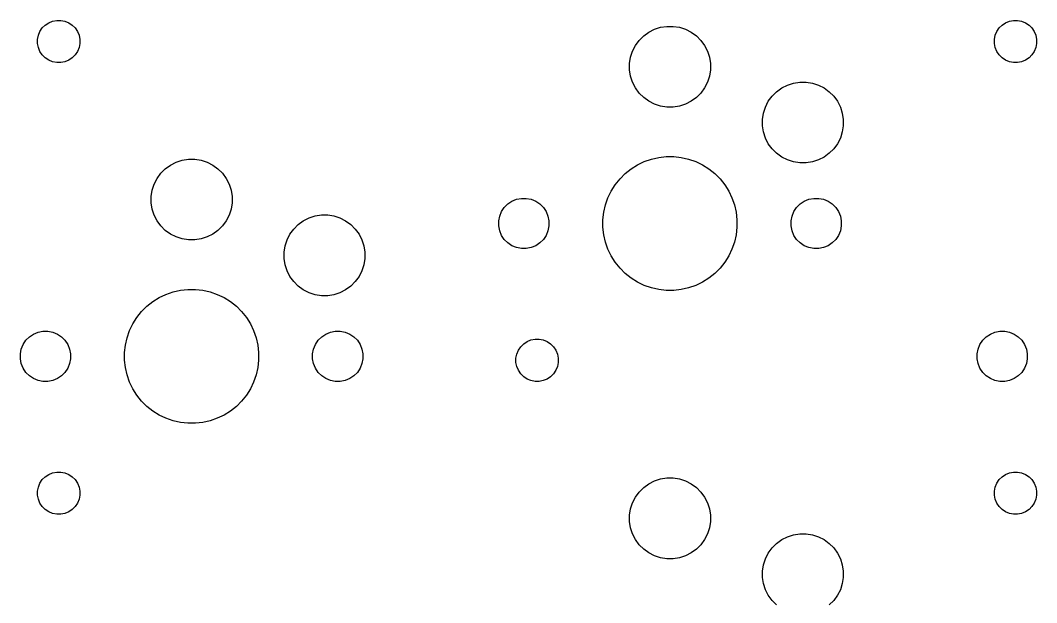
# Model space of a CAD drawing. Extents: x -0.25 to 5.63, y -3.27 to 0.69.
# Drawn here: x 1.164 to 2.669, y -0.837 to 0.025 of the extents above; entities that cross this region are included whole.
import ezdxf

# ---------------------------------------------------------------- set-up
doc = ezdxf.new("R2010")
doc.units = 0
doc.header["$MEASUREMENT"] = 0
doc.layers.add('BLACK', color=7, linetype='CONTINUOUS')

msp = doc.modelspace()

# ---------------------------------------------------------------- linework, layer by layer
at = {"layer": 'BLACK', "linetype": 'CONTINUOUS'}
for p, q in [((1.1961, 0.0141), (1.2005, 0.0184)), ((1.2005, 0.0184), (1.2056, 0.0219)), ((1.2056, 0.0219), (1.2113, 0.0242)), ((1.2113, 0.0242), (1.2174, 0.0254)), ((1.2174, 0.0254), (1.2236, 0.0254)), ((1.2236, 0.0254), (1.2296, 0.0242)), ((1.2296, 0.0242), (1.2353, 0.0219)), ((1.2353, 0.0219), (1.2405, 0.0184)), ((1.2405, 0.0184), (1.2448, 0.0141)), ((2.103, 0.0122), (2.112, 0.0151)), ((2.112, 0.0151), (2.1213, 0.0165)), ((2.1213, 0.0165), (2.1307, 0.0165)), ((2.1307, 0.0165), (2.14, 0.0151)), ((2.14, 0.0151), (2.149, 0.0122)), ((2.6134, 0.0141), (2.6178, 0.0184)), ((2.6178, 0.0184), (2.6229, 0.0219)), ((2.6229, 0.0219), (2.6287, 0.0242)), ((2.6287, 0.0242), (2.6347, 0.0254)), ((2.6347, 0.0254), (2.6409, 0.0254)), ((2.6409, 0.0254), (2.6469, 0.0242)), ((2.6469, 0.0242), (2.6526, 0.0219)), ((2.6526, 0.0219), (2.6578, 0.0184)), ((2.6578, 0.0184), (2.6621, 0.0141)), ((1.1891, -0.0028), (1.1903, 0.0032)), ((1.1903, 0.0032), (1.1927, 0.0089)), ((1.1927, 0.0089), (1.1961, 0.0141)), ((1.2448, 0.0141), (1.2482, 0.0089)), ((1.2482, 0.0089), (1.2506, 0.0032)), ((1.2506, 0.0032), (1.2518, -0.0028)), ((2.0803, -0.0043), (2.087, 0.0023)), ((2.087, 0.0023), (2.0946, 0.0079)), ((2.0946, 0.0079), (2.103, 0.0122)), ((2.149, 0.0122), (2.1574, 0.0079)), ((2.1574, 0.0079), (2.165, 0.0023)), ((2.165, 0.0023), (2.1716, -0.0043)), ((2.6065, -0.0028), (2.6077, 0.0032)), ((2.6077, 0.0032), (2.61, 0.0089)), ((2.61, 0.0089), (2.6134, 0.0141)), ((2.6621, 0.0141), (2.6656, 0.0089)), ((2.6656, 0.0089), (2.6679, 0.0032)), ((2.6679, 0.0032), (2.6691, -0.0028)), ((1.1891, -0.009), (1.1891, -0.0028)), ((1.1903, -0.015), (1.1891, -0.009)), ((1.1927, -0.0208), (1.1903, -0.015)), ((1.2506, -0.015), (1.2482, -0.0208)), ((1.2518, -0.009), (1.2506, -0.015)), ((1.2518, -0.0028), (1.2518, -0.009)), ((2.0705, -0.0203), (2.0748, -0.0119)), ((2.0748, -0.0119), (2.0803, -0.0043)), ((2.1716, -0.0043), (2.1772, -0.0119)), ((2.1772, -0.0119), (2.1815, -0.0203)), ((2.6065, -0.009), (2.6065, -0.0028)), ((2.6077, -0.015), (2.6065, -0.009)), ((2.61, -0.0208), (2.6077, -0.015)), ((2.6679, -0.015), (2.6656, -0.0208)), ((2.6691, -0.009), (2.6679, -0.015)), ((2.6691, -0.0028), (2.6691, -0.009)), ((1.1961, -0.0259), (1.1927, -0.0208)), ((1.2005, -0.0303), (1.1961, -0.0259)), ((1.2448, -0.0259), (1.2405, -0.0303)), ((1.2482, -0.0208), (1.2448, -0.0259)), ((2.0661, -0.0386), (2.0676, -0.0293)), ((2.0676, -0.0293), (2.0705, -0.0203)), ((2.1815, -0.0203), (2.1844, -0.0293)), ((2.1844, -0.0293), (2.1858, -0.0386)), ((2.6134, -0.0259), (2.61, -0.0208)), ((2.6178, -0.0303), (2.6134, -0.0259)), ((2.6621, -0.0259), (2.6578, -0.0303)), ((2.6656, -0.0208), (2.6621, -0.0259)), ((1.2056, -0.0337), (1.2005, -0.0303)), ((1.2113, -0.036), (1.2056, -0.0337)), ((1.2174, -0.0372), (1.2113, -0.036)), ((1.2236, -0.0372), (1.2174, -0.0372)), ((1.2296, -0.036), (1.2236, -0.0372)), ((1.2353, -0.0337), (1.2296, -0.036)), ((1.2405, -0.0303), (1.2353, -0.0337)), ((2.0661, -0.048), (2.0661, -0.0386)), ((2.1858, -0.0386), (2.1858, -0.048)), ((2.6229, -0.0337), (2.6178, -0.0303)), ((2.6287, -0.036), (2.6229, -0.0337)), ((2.6347, -0.0372), (2.6287, -0.036)), ((2.6409, -0.0372), (2.6347, -0.0372)), ((2.6469, -0.036), (2.6409, -0.0372)), ((2.6526, -0.0337), (2.6469, -0.036)), ((2.6578, -0.0303), (2.6526, -0.0337)), ((2.0676, -0.0573), (2.0661, -0.048)), ((2.0705, -0.0663), (2.0676, -0.0573)), ((2.1844, -0.0573), (2.1815, -0.0663)), ((2.1858, -0.048), (2.1844, -0.0573)), ((2.0748, -0.0747), (2.0705, -0.0663)), ((2.0803, -0.0823), (2.0748, -0.0747)), ((2.1772, -0.0747), (2.1716, -0.0823)), ((2.1815, -0.0663), (2.1772, -0.0747)), ((2.2838, -0.0803), (2.2915, -0.0748)), ((2.2915, -0.0748), (2.2999, -0.0705)), ((2.2999, -0.0705), (2.3088, -0.0676)), ((2.3088, -0.0676), (2.3181, -0.0661)), ((2.3181, -0.0661), (2.3275, -0.0661)), ((2.3275, -0.0661), (2.3369, -0.0676)), ((2.3369, -0.0676), (2.3458, -0.0705)), ((2.3458, -0.0705), (2.3542, -0.0748)), ((2.3542, -0.0748), (2.3618, -0.0803)), ((2.087, -0.089), (2.0803, -0.0823)), ((2.0946, -0.0945), (2.087, -0.089)), ((2.165, -0.089), (2.1574, -0.0945)), ((2.1716, -0.0823), (2.165, -0.089)), ((2.2716, -0.0946), (2.2772, -0.087)), ((2.2772, -0.087), (2.2838, -0.0803)), ((2.3618, -0.0803), (2.3685, -0.087)), ((2.3685, -0.087), (2.374, -0.0946)), ((2.103, -0.0988), (2.0946, -0.0945)), ((2.112, -0.1017), (2.103, -0.0988)), ((2.1213, -0.1032), (2.112, -0.1017)), ((2.1307, -0.1032), (2.1213, -0.1032)), ((2.14, -0.1017), (2.1307, -0.1032)), ((2.149, -0.0988), (2.14, -0.1017)), ((2.1574, -0.0945), (2.149, -0.0988)), ((2.2645, -0.112), (2.2674, -0.103)), ((2.2674, -0.103), (2.2716, -0.0946)), ((2.374, -0.0946), (2.3783, -0.103)), ((2.3783, -0.103), (2.3812, -0.112)), ((2.263, -0.1213), (2.2645, -0.112)), ((2.3812, -0.112), (2.3827, -0.1213)), ((2.263, -0.1307), (2.263, -0.1213)), ((2.2645, -0.14), (2.263, -0.1307)), ((2.3827, -0.1307), (2.3812, -0.14)), ((2.3827, -0.1213), (2.3827, -0.1307)), ((2.2674, -0.149), (2.2645, -0.14)), ((2.2716, -0.1574), (2.2674, -0.149)), ((2.3783, -0.149), (2.374, -0.1574)), ((2.3812, -0.14), (2.3783, -0.149)), ((2.2772, -0.165), (2.2716, -0.1574)), ((2.2838, -0.1716), (2.2772, -0.165)), ((2.3685, -0.165), (2.3618, -0.1716)), ((2.374, -0.1574), (2.3685, -0.165)), ((1.4033, -0.1818), (1.4126, -0.1803)), ((1.4126, -0.1803), (1.422, -0.1803)), ((1.422, -0.1803), (1.4313, -0.1818)), ((2.0879, -0.1837), (2.0985, -0.1801)), ((2.0985, -0.1801), (2.1093, -0.1776)), ((2.1093, -0.1776), (2.1204, -0.1763)), ((2.1204, -0.1763), (2.1316, -0.1763)), ((2.1316, -0.1763), (2.1426, -0.1776)), ((2.1426, -0.1776), (2.1535, -0.1801)), ((2.1535, -0.1801), (2.164, -0.1837)), ((2.2915, -0.1772), (2.2838, -0.1716)), ((2.2999, -0.1815), (2.2915, -0.1772)), ((2.3542, -0.1772), (2.3458, -0.1815)), ((2.3618, -0.1716), (2.3542, -0.1772)), ((1.3717, -0.2012), (1.3783, -0.1945)), ((1.3783, -0.1945), (1.386, -0.189)), ((1.386, -0.189), (1.3943, -0.1847)), ((1.3943, -0.1847), (1.4033, -0.1818)), ((1.4313, -0.1818), (1.4403, -0.1847)), ((1.4403, -0.1847), (1.4487, -0.189)), ((1.4487, -0.189), (1.4563, -0.1945)), ((1.4563, -0.1945), (1.463, -0.2012)), ((2.0597, -0.2015), (2.0685, -0.1945)), ((2.0685, -0.1945), (2.0779, -0.1886)), ((2.0779, -0.1886), (2.0879, -0.1837)), ((2.164, -0.1837), (2.1741, -0.1886)), ((2.1741, -0.1886), (2.1835, -0.1945)), ((2.1835, -0.1945), (2.1922, -0.2015)), ((2.3088, -0.1844), (2.2999, -0.1815)), ((2.3181, -0.1858), (2.3088, -0.1844)), ((2.3275, -0.1858), (2.3181, -0.1858)), ((2.3369, -0.1844), (2.3275, -0.1858)), ((2.3458, -0.1815), (2.3369, -0.1844)), ((1.3619, -0.2172), (1.3661, -0.2088)), ((1.3661, -0.2088), (1.3717, -0.2012)), ((1.463, -0.2012), (1.4685, -0.2088)), ((1.4685, -0.2088), (1.4728, -0.2172)), ((2.0449, -0.2181), (2.0519, -0.2093)), ((2.0519, -0.2093), (2.0597, -0.2015)), ((2.1922, -0.2015), (2.2001, -0.2093)), ((2.2001, -0.2093), (2.2071, -0.2181)), ((1.3589, -0.2261), (1.3619, -0.2172)), ((1.4728, -0.2172), (1.4757, -0.2261)), ((2.039, -0.2275), (2.0449, -0.2181)), ((2.2071, -0.2181), (2.213, -0.2275)), ((1.3575, -0.2354), (1.3589, -0.2261)), ((1.3575, -0.2449), (1.3575, -0.2354)), ((1.4757, -0.2261), (1.4772, -0.2354)), ((1.4772, -0.2354), (1.4772, -0.2449)), ((1.8918, -0.2426), (1.8986, -0.2398)), ((1.8986, -0.2398), (1.9058, -0.2384)), ((1.9058, -0.2384), (1.9131, -0.2384)), ((1.9131, -0.2384), (1.9203, -0.2398)), ((1.9203, -0.2398), (1.9271, -0.2426)), ((2.0305, -0.2481), (2.0341, -0.2375)), ((2.0341, -0.2375), (2.039, -0.2275)), ((2.213, -0.2275), (2.2178, -0.2375)), ((2.2178, -0.2375), (2.2215, -0.2481)), ((2.3249, -0.2426), (2.3317, -0.2398)), ((2.3317, -0.2398), (2.3389, -0.2384)), ((2.3389, -0.2384), (2.3462, -0.2384)), ((2.3462, -0.2384), (2.3534, -0.2398)), ((2.3534, -0.2398), (2.3602, -0.2426)), ((1.3589, -0.2542), (1.3575, -0.2449)), ((1.3619, -0.2631), (1.3589, -0.2542)), ((1.4757, -0.2542), (1.4728, -0.2631)), ((1.4772, -0.2449), (1.4757, -0.2542)), ((1.8765, -0.258), (1.8805, -0.2519)), ((1.8805, -0.2519), (1.8857, -0.2467)), ((1.8857, -0.2467), (1.8918, -0.2426)), ((1.9271, -0.2426), (1.9332, -0.2467)), ((1.9332, -0.2467), (1.9384, -0.2519)), ((1.9384, -0.2519), (1.9424, -0.258)), ((2.028, -0.2589), (2.0305, -0.2481)), ((2.2215, -0.2481), (2.224, -0.2589)), ((2.3095, -0.258), (2.3136, -0.2519)), ((2.3136, -0.2519), (2.3188, -0.2467)), ((2.3188, -0.2467), (2.3249, -0.2426)), ((2.3602, -0.2426), (2.3662, -0.2467)), ((2.3662, -0.2467), (2.3714, -0.2519)), ((2.3714, -0.2519), (2.3755, -0.258)), ((1.3661, -0.2715), (1.3619, -0.2631)), ((1.4728, -0.2631), (1.4685, -0.2715)), ((1.5828, -0.2716), (1.5912, -0.2674)), ((1.5912, -0.2674), (1.6002, -0.2645)), ((1.6002, -0.2645), (1.6095, -0.263)), ((1.6095, -0.263), (1.6189, -0.263)), ((1.6189, -0.263), (1.6282, -0.2645)), ((1.6282, -0.2645), (1.6371, -0.2674)), ((1.6371, -0.2674), (1.6455, -0.2716)), ((1.8722, -0.2719), (1.8737, -0.2647)), ((1.8737, -0.2647), (1.8765, -0.258)), ((1.9424, -0.258), (1.9452, -0.2647)), ((1.9452, -0.2647), (1.9467, -0.2719)), ((2.0267, -0.27), (2.028, -0.2589)), ((2.0267, -0.2812), (2.0267, -0.27)), ((2.224, -0.2589), (2.2252, -0.27)), ((2.2252, -0.27), (2.2252, -0.2812)), ((2.3053, -0.2719), (2.3067, -0.2647)), ((2.3067, -0.2647), (2.3095, -0.258)), ((2.3755, -0.258), (2.3783, -0.2647)), ((2.3783, -0.2647), (2.3797, -0.2719)), ((1.3717, -0.2791), (1.3661, -0.2715)), ((1.3783, -0.2858), (1.3717, -0.2791)), ((1.386, -0.2913), (1.3783, -0.2858)), ((1.4563, -0.2858), (1.4487, -0.2913)), ((1.463, -0.2791), (1.4563, -0.2858)), ((1.4685, -0.2715), (1.463, -0.2791)), ((1.563, -0.2915), (1.5685, -0.2838)), ((1.5685, -0.2838), (1.5752, -0.2772)), ((1.5752, -0.2772), (1.5828, -0.2716)), ((1.6455, -0.2716), (1.6532, -0.2772)), ((1.6532, -0.2772), (1.6598, -0.2838)), ((1.6598, -0.2838), (1.6654, -0.2915)), ((1.8722, -0.2793), (1.8722, -0.2719)), ((1.8737, -0.2864), (1.8722, -0.2793)), ((1.9467, -0.2793), (1.9452, -0.2864)), ((1.9467, -0.2719), (1.9467, -0.2793)), ((2.028, -0.2922), (2.0267, -0.2812)), ((2.2252, -0.2812), (2.224, -0.2922)), ((2.3053, -0.2793), (2.3053, -0.2719)), ((2.3067, -0.2864), (2.3053, -0.2793)), ((2.3797, -0.2793), (2.3783, -0.2864)), ((2.3797, -0.2719), (2.3797, -0.2793)), ((1.3943, -0.2956), (1.386, -0.2913)), ((1.4033, -0.2985), (1.3943, -0.2956)), ((1.4126, -0.3), (1.4033, -0.2985)), ((1.422, -0.3), (1.4126, -0.3)), ((1.4313, -0.2985), (1.422, -0.3)), ((1.4403, -0.2956), (1.4313, -0.2985)), ((1.4487, -0.2913), (1.4403, -0.2956)), ((1.5558, -0.3088), (1.5587, -0.2999)), ((1.5587, -0.2999), (1.563, -0.2915)), ((1.6654, -0.2915), (1.6696, -0.2999)), ((1.6696, -0.2999), (1.6726, -0.3088)), ((1.8765, -0.2932), (1.8737, -0.2864)), ((1.8805, -0.2993), (1.8765, -0.2932)), ((1.8857, -0.3045), (1.8805, -0.2993)), ((1.9384, -0.2993), (1.9332, -0.3045)), ((1.9424, -0.2932), (1.9384, -0.2993)), ((1.9452, -0.2864), (1.9424, -0.2932)), ((2.0305, -0.3031), (2.028, -0.2922)), ((2.224, -0.2922), (2.2215, -0.3031)), ((2.3095, -0.2932), (2.3067, -0.2864)), ((2.3136, -0.2993), (2.3095, -0.2932)), ((2.3188, -0.3045), (2.3136, -0.2993)), ((2.3714, -0.2993), (2.3662, -0.3045)), ((2.3755, -0.2932), (2.3714, -0.2993)), ((2.3783, -0.2864), (2.3755, -0.2932)), ((1.5543, -0.3181), (1.5558, -0.3088)), ((1.6726, -0.3088), (1.674, -0.3181)), ((1.8918, -0.3086), (1.8857, -0.3045)), ((1.8986, -0.3114), (1.8918, -0.3086)), ((1.9058, -0.3128), (1.8986, -0.3114)), ((1.9131, -0.3128), (1.9058, -0.3128)), ((1.9203, -0.3114), (1.9131, -0.3128)), ((1.9271, -0.3086), (1.9203, -0.3114)), ((1.9332, -0.3045), (1.9271, -0.3086)), ((2.0341, -0.3136), (2.0305, -0.3031)), ((2.039, -0.3237), (2.0341, -0.3136)), ((2.2178, -0.3136), (2.213, -0.3237)), ((2.2215, -0.3031), (2.2178, -0.3136)), ((2.3249, -0.3086), (2.3188, -0.3045)), ((2.3317, -0.3114), (2.3249, -0.3086)), ((2.3389, -0.3128), (2.3317, -0.3114)), ((2.3462, -0.3128), (2.3389, -0.3128)), ((2.3534, -0.3114), (2.3462, -0.3128)), ((2.3602, -0.3086), (2.3534, -0.3114)), ((2.3662, -0.3045), (2.3602, -0.3086)), ((1.5543, -0.3275), (1.5543, -0.3181)), ((1.5558, -0.3369), (1.5543, -0.3275)), ((1.674, -0.3275), (1.6726, -0.3369)), ((1.674, -0.3181), (1.674, -0.3275)), ((2.0449, -0.3331), (2.039, -0.3237)), ((2.213, -0.3237), (2.2071, -0.3331)), ((1.5587, -0.3458), (1.5558, -0.3369)), ((1.563, -0.3542), (1.5587, -0.3458)), ((1.6696, -0.3458), (1.6654, -0.3542)), ((1.6726, -0.3369), (1.6696, -0.3458)), ((2.0519, -0.3418), (2.0449, -0.3331)), ((2.0597, -0.3497), (2.0519, -0.3418)), ((2.2001, -0.3418), (2.1922, -0.3497)), ((2.2071, -0.3331), (2.2001, -0.3418)), ((1.5685, -0.3618), (1.563, -0.3542)), ((1.6654, -0.3542), (1.6598, -0.3618)), ((2.0685, -0.3567), (2.0597, -0.3497)), ((2.0779, -0.3626), (2.0685, -0.3567)), ((2.1835, -0.3567), (2.1741, -0.3626)), ((2.1922, -0.3497), (2.1835, -0.3567)), ((1.3898, -0.3769), (1.4007, -0.3744)), ((1.4007, -0.3744), (1.4117, -0.3732)), ((1.4117, -0.3732), (1.4229, -0.3732)), ((1.4229, -0.3732), (1.434, -0.3744)), ((1.434, -0.3744), (1.4448, -0.3769)), ((1.5752, -0.3685), (1.5685, -0.3618)), ((1.5828, -0.374), (1.5752, -0.3685)), ((1.5912, -0.3783), (1.5828, -0.374)), ((1.6455, -0.374), (1.6371, -0.3783)), ((1.6532, -0.3685), (1.6455, -0.374)), ((1.6598, -0.3618), (1.6532, -0.3685)), ((2.0879, -0.3674), (2.0779, -0.3626)), ((2.0985, -0.3711), (2.0879, -0.3674)), ((2.1093, -0.3736), (2.0985, -0.3711)), ((2.1204, -0.3748), (2.1093, -0.3736)), ((2.1316, -0.3748), (2.1204, -0.3748)), ((2.1426, -0.3736), (2.1316, -0.3748)), ((2.1535, -0.3711), (2.1426, -0.3736)), ((2.164, -0.3674), (2.1535, -0.3711)), ((2.1741, -0.3626), (2.164, -0.3674)), ((1.3511, -0.3983), (1.3598, -0.3914)), ((1.3598, -0.3914), (1.3692, -0.3854)), ((1.3692, -0.3854), (1.3793, -0.3806)), ((1.3793, -0.3806), (1.3898, -0.3769)), ((1.4448, -0.3769), (1.4554, -0.3806)), ((1.4554, -0.3806), (1.4654, -0.3854)), ((1.4654, -0.3854), (1.4748, -0.3914)), ((1.4748, -0.3914), (1.4836, -0.3983)), ((1.6002, -0.3812), (1.5912, -0.3783)), ((1.6095, -0.3827), (1.6002, -0.3812)), ((1.6189, -0.3827), (1.6095, -0.3827)), ((1.6282, -0.3812), (1.6189, -0.3827)), ((1.6371, -0.3783), (1.6282, -0.3812)), ((1.3362, -0.4149), (1.3432, -0.4062)), ((1.3432, -0.4062), (1.3511, -0.3983)), ((1.4836, -0.3983), (1.4914, -0.4062)), ((1.4914, -0.4062), (1.4984, -0.4149)), ((1.3303, -0.4244), (1.3362, -0.4149)), ((1.4984, -0.4149), (1.5043, -0.4244)), ((1.1899, -0.4366), (1.1971, -0.4352)), ((1.1971, -0.4352), (1.2045, -0.4352)), ((1.2045, -0.4352), (1.2116, -0.4366)), ((1.3218, -0.4449), (1.3255, -0.4344)), ((1.3255, -0.4344), (1.3303, -0.4244)), ((1.5043, -0.4244), (1.5092, -0.4344)), ((1.5092, -0.4344), (1.5128, -0.4449)), ((1.623, -0.4366), (1.6302, -0.4352)), ((1.6302, -0.4352), (1.6375, -0.4352)), ((1.6375, -0.4352), (1.6447, -0.4366)), ((2.6073, -0.4366), (2.6144, -0.4352)), ((2.6144, -0.4352), (2.6218, -0.4352)), ((2.6218, -0.4352), (2.629, -0.4366)), ((1.1678, -0.4548), (1.1719, -0.4487)), ((1.1719, -0.4487), (1.1771, -0.4435)), ((1.1771, -0.4435), (1.1832, -0.4395)), ((1.1832, -0.4395), (1.1899, -0.4366)), ((1.2116, -0.4366), (1.2184, -0.4395)), ((1.2184, -0.4395), (1.2245, -0.4435)), ((1.2245, -0.4435), (1.2297, -0.4487)), ((1.2297, -0.4487), (1.2338, -0.4548)), ((1.3193, -0.4558), (1.3218, -0.4449)), ((1.5128, -0.4449), (1.5153, -0.4558)), ((1.6009, -0.4548), (1.6049, -0.4487)), ((1.6049, -0.4487), (1.6101, -0.4435)), ((1.6101, -0.4435), (1.6162, -0.4395)), ((1.6162, -0.4395), (1.623, -0.4366)), ((1.6447, -0.4366), (1.6515, -0.4395)), ((1.6515, -0.4395), (1.6576, -0.4435)), ((1.6576, -0.4435), (1.6628, -0.4487)), ((1.6628, -0.4487), (1.6668, -0.4548)), ((1.9092, -0.454), (1.9143, -0.4506)), ((1.9143, -0.4506), (1.92, -0.4482)), ((1.92, -0.4482), (1.926, -0.447)), ((1.926, -0.447), (1.9322, -0.447)), ((1.9322, -0.447), (1.9383, -0.4482)), ((1.9383, -0.4482), (1.944, -0.4506)), ((1.944, -0.4506), (1.9491, -0.454)), ((2.5851, -0.4548), (2.5892, -0.4487)), ((2.5892, -0.4487), (2.5944, -0.4435)), ((2.5944, -0.4435), (2.6005, -0.4395)), ((2.6005, -0.4395), (2.6073, -0.4366)), ((2.629, -0.4366), (2.6357, -0.4395)), ((2.6357, -0.4395), (2.6418, -0.4435)), ((2.6418, -0.4435), (2.647, -0.4487)), ((2.647, -0.4487), (2.6511, -0.4548)), ((1.1636, -0.4688), (1.165, -0.4616)), ((1.165, -0.4616), (1.1678, -0.4548)), ((1.2338, -0.4548), (1.2366, -0.4616)), ((1.2366, -0.4616), (1.238, -0.4688)), ((1.3181, -0.4669), (1.3193, -0.4558)), ((1.5153, -0.4558), (1.5166, -0.4669)), ((1.5966, -0.4688), (1.5981, -0.4616)), ((1.5981, -0.4616), (1.6009, -0.4548)), ((1.6668, -0.4548), (1.6696, -0.4616)), ((1.6696, -0.4616), (1.6711, -0.4688)), ((1.899, -0.4692), (1.9014, -0.4635)), ((1.9014, -0.4635), (1.9048, -0.4584)), ((1.9048, -0.4584), (1.9092, -0.454)), ((1.9491, -0.454), (1.9535, -0.4584)), ((1.9535, -0.4584), (1.9569, -0.4635)), ((1.9569, -0.4635), (1.9593, -0.4692)), ((2.5809, -0.4688), (2.5823, -0.4616)), ((2.5823, -0.4616), (2.5851, -0.4548)), ((2.6511, -0.4548), (2.6539, -0.4616)), ((2.6539, -0.4616), (2.6553, -0.4688)), ((1.1636, -0.4761), (1.1636, -0.4688)), ((1.165, -0.4833), (1.1636, -0.4761)), ((1.238, -0.4761), (1.2366, -0.4833)), ((1.238, -0.4688), (1.238, -0.4761)), ((1.3181, -0.478), (1.3181, -0.4669)), ((1.3193, -0.4891), (1.3181, -0.478)), ((1.5166, -0.478), (1.5153, -0.4891)), ((1.5166, -0.4669), (1.5166, -0.478)), ((1.5966, -0.4761), (1.5966, -0.4688)), ((1.5981, -0.4833), (1.5966, -0.4761)), ((1.6711, -0.4761), (1.6696, -0.4833)), ((1.6711, -0.4688), (1.6711, -0.4761)), ((1.8978, -0.4753), (1.899, -0.4692)), ((1.8978, -0.4814), (1.8978, -0.4753)), ((1.899, -0.4875), (1.8978, -0.4814)), ((1.9593, -0.4692), (1.9605, -0.4753)), ((1.9605, -0.4814), (1.9593, -0.4875)), ((1.9605, -0.4753), (1.9605, -0.4814)), ((2.5809, -0.4761), (2.5809, -0.4688)), ((2.5823, -0.4833), (2.5809, -0.4761)), ((2.6553, -0.4761), (2.6539, -0.4833)), ((2.6553, -0.4688), (2.6553, -0.4761)), ((1.1678, -0.4901), (1.165, -0.4833)), ((1.1719, -0.4962), (1.1678, -0.4901)), ((1.1771, -0.5014), (1.1719, -0.4962)), ((1.2297, -0.4962), (1.2245, -0.5014)), ((1.2338, -0.4901), (1.2297, -0.4962)), ((1.2366, -0.4833), (1.2338, -0.4901)), ((1.3218, -0.5), (1.3193, -0.4891)), ((1.5153, -0.4891), (1.5128, -0.5)), ((1.6009, -0.4901), (1.5981, -0.4833)), ((1.6049, -0.4962), (1.6009, -0.4901)), ((1.6101, -0.5014), (1.6049, -0.4962)), ((1.6628, -0.4962), (1.6576, -0.5014)), ((1.6668, -0.4901), (1.6628, -0.4962)), ((1.6696, -0.4833), (1.6668, -0.4901)), ((1.9014, -0.4932), (1.899, -0.4875)), ((1.9048, -0.4983), (1.9014, -0.4932)), ((1.9569, -0.4932), (1.9535, -0.4983)), ((1.9593, -0.4875), (1.9569, -0.4932)), ((2.5851, -0.4901), (2.5823, -0.4833)), ((2.5892, -0.4962), (2.5851, -0.4901)), ((2.5944, -0.5014), (2.5892, -0.4962)), ((2.647, -0.4962), (2.6418, -0.5014)), ((2.6511, -0.4901), (2.647, -0.4962)), ((2.6539, -0.4833), (2.6511, -0.4901)), ((1.1832, -0.5054), (1.1771, -0.5014)), ((1.1899, -0.5082), (1.1832, -0.5054)), ((1.1971, -0.5097), (1.1899, -0.5082)), ((1.2045, -0.5097), (1.1971, -0.5097)), ((1.2116, -0.5082), (1.2045, -0.5097)), ((1.2184, -0.5054), (1.2116, -0.5082)), ((1.2245, -0.5014), (1.2184, -0.5054)), ((1.3255, -0.5105), (1.3218, -0.5)), ((1.3303, -0.5205), (1.3255, -0.5105)), ((1.5092, -0.5105), (1.5043, -0.5205)), ((1.5128, -0.5), (1.5092, -0.5105)), ((1.6162, -0.5054), (1.6101, -0.5014)), ((1.623, -0.5082), (1.6162, -0.5054)), ((1.6302, -0.5097), (1.623, -0.5082)), ((1.6375, -0.5097), (1.6302, -0.5097)), ((1.6447, -0.5082), (1.6375, -0.5097)), ((1.6515, -0.5054), (1.6447, -0.5082)), ((1.6576, -0.5014), (1.6515, -0.5054)), ((1.9092, -0.5027), (1.9048, -0.4983)), ((1.9143, -0.5061), (1.9092, -0.5027)), ((1.92, -0.5085), (1.9143, -0.5061)), ((1.926, -0.5097), (1.92, -0.5085)), ((1.9322, -0.5097), (1.926, -0.5097)), ((1.9383, -0.5085), (1.9322, -0.5097)), ((1.944, -0.5061), (1.9383, -0.5085)), ((1.9491, -0.5027), (1.944, -0.5061)), ((1.9535, -0.4983), (1.9491, -0.5027)), ((2.6005, -0.5054), (2.5944, -0.5014)), ((2.6073, -0.5082), (2.6005, -0.5054)), ((2.6144, -0.5097), (2.6073, -0.5082)), ((2.6218, -0.5097), (2.6144, -0.5097)), ((2.629, -0.5082), (2.6218, -0.5097)), ((2.6357, -0.5054), (2.629, -0.5082)), ((2.6418, -0.5014), (2.6357, -0.5054)), ((1.3362, -0.53), (1.3303, -0.5205)), ((1.5043, -0.5205), (1.4984, -0.53)), ((1.3432, -0.5387), (1.3362, -0.53)), ((1.3511, -0.5466), (1.3432, -0.5387)), ((1.4914, -0.5387), (1.4836, -0.5466)), ((1.4984, -0.53), (1.4914, -0.5387)), ((1.3598, -0.5535), (1.3511, -0.5466)), ((1.3692, -0.5594), (1.3598, -0.5535)), ((1.4748, -0.5535), (1.4654, -0.5594)), ((1.4836, -0.5466), (1.4748, -0.5535)), ((1.3793, -0.5643), (1.3692, -0.5594)), ((1.3898, -0.568), (1.3793, -0.5643)), ((1.4007, -0.5704), (1.3898, -0.568)), ((1.4117, -0.5717), (1.4007, -0.5704)), ((1.4229, -0.5717), (1.4117, -0.5717)), ((1.434, -0.5704), (1.4229, -0.5717)), ((1.4448, -0.568), (1.434, -0.5704)), ((1.4554, -0.5643), (1.4448, -0.568)), ((1.4654, -0.5594), (1.4554, -0.5643)), ((1.2056, -0.6474), (1.2113, -0.6451)), ((1.2113, -0.6451), (1.2174, -0.6439)), ((1.2174, -0.6439), (1.2236, -0.6439)), ((1.2236, -0.6439), (1.2296, -0.6451)), ((1.2296, -0.6451), (1.2353, -0.6474)), ((2.6229, -0.6474), (2.6287, -0.6451)), ((2.6287, -0.6451), (2.6347, -0.6439)), ((2.6347, -0.6439), (2.6409, -0.6439)), ((2.6409, -0.6439), (2.6469, -0.6451)), ((2.6469, -0.6451), (2.6526, -0.6474)), ((1.1903, -0.6661), (1.1927, -0.6603)), ((1.1927, -0.6603), (1.1961, -0.6552)), ((1.1961, -0.6552), (1.2005, -0.6509)), ((1.2005, -0.6509), (1.2056, -0.6474)), ((1.2353, -0.6474), (1.2405, -0.6509)), ((1.2405, -0.6509), (1.2448, -0.6552)), ((1.2448, -0.6552), (1.2482, -0.6603)), ((1.2482, -0.6603), (1.2506, -0.6661)), ((2.087, -0.6669), (2.0946, -0.6614)), ((2.0946, -0.6614), (2.103, -0.6571)), ((2.103, -0.6571), (2.112, -0.6542)), ((2.112, -0.6542), (2.1213, -0.6527)), ((2.1213, -0.6527), (2.1307, -0.6527)), ((2.1307, -0.6527), (2.14, -0.6542)), ((2.14, -0.6542), (2.149, -0.6571)), ((2.149, -0.6571), (2.1574, -0.6614)), ((2.1574, -0.6614), (2.165, -0.6669)), ((2.6077, -0.6661), (2.61, -0.6603)), ((2.61, -0.6603), (2.6134, -0.6552)), ((2.6134, -0.6552), (2.6178, -0.6509)), ((2.6178, -0.6509), (2.6229, -0.6474)), ((2.6526, -0.6474), (2.6578, -0.6509)), ((2.6578, -0.6509), (2.6621, -0.6552)), ((2.6621, -0.6552), (2.6656, -0.6603)), ((2.6656, -0.6603), (2.6679, -0.6661)), ((1.1891, -0.6721), (1.1903, -0.6661)), ((1.1891, -0.6783), (1.1891, -0.6721)), ((1.2506, -0.6661), (1.2518, -0.6721)), ((1.2518, -0.6721), (1.2518, -0.6783)), ((2.0748, -0.6812), (2.0803, -0.6736)), ((2.0803, -0.6736), (2.087, -0.6669)), ((2.165, -0.6669), (2.1716, -0.6736)), ((2.1716, -0.6736), (2.1772, -0.6812)), ((2.6065, -0.6721), (2.6077, -0.6661)), ((2.6065, -0.6783), (2.6065, -0.6721)), ((2.6679, -0.6661), (2.6691, -0.6721)), ((2.6691, -0.6721), (2.6691, -0.6783)), ((1.1903, -0.6843), (1.1891, -0.6783)), ((1.1927, -0.69), (1.1903, -0.6843)), ((1.1961, -0.6952), (1.1927, -0.69)), ((1.2482, -0.69), (1.2448, -0.6952)), ((1.2506, -0.6843), (1.2482, -0.69)), ((1.2518, -0.6783), (1.2506, -0.6843)), ((2.0676, -0.6986), (2.0705, -0.6896)), ((2.0705, -0.6896), (2.0748, -0.6812)), ((2.1772, -0.6812), (2.1815, -0.6896)), ((2.1815, -0.6896), (2.1844, -0.6986)), ((2.6077, -0.6843), (2.6065, -0.6783)), ((2.61, -0.69), (2.6077, -0.6843)), ((2.6134, -0.6952), (2.61, -0.69)), ((2.6656, -0.69), (2.6621, -0.6952)), ((2.6679, -0.6843), (2.6656, -0.69)), ((2.6691, -0.6783), (2.6679, -0.6843)), ((1.2005, -0.6995), (1.1961, -0.6952)), ((1.2056, -0.703), (1.2005, -0.6995)), ((1.2113, -0.7053), (1.2056, -0.703)), ((1.2174, -0.7065), (1.2113, -0.7053)), ((1.2236, -0.7065), (1.2174, -0.7065)), ((1.2296, -0.7053), (1.2236, -0.7065)), ((1.2353, -0.703), (1.2296, -0.7053)), ((1.2405, -0.6995), (1.2353, -0.703)), ((1.2448, -0.6952), (1.2405, -0.6995)), ((2.0661, -0.7079), (2.0676, -0.6986)), ((2.1844, -0.6986), (2.1858, -0.7079)), ((2.6178, -0.6995), (2.6134, -0.6952)), ((2.6229, -0.703), (2.6178, -0.6995)), ((2.6287, -0.7053), (2.6229, -0.703)), ((2.6347, -0.7065), (2.6287, -0.7053)), ((2.6409, -0.7065), (2.6347, -0.7065)), ((2.6469, -0.7053), (2.6409, -0.7065)), ((2.6526, -0.703), (2.6469, -0.7053)), ((2.6578, -0.6995), (2.6526, -0.703)), ((2.6621, -0.6952), (2.6578, -0.6995)), ((2.0661, -0.7173), (2.0661, -0.7079)), ((2.0676, -0.7266), (2.0661, -0.7173)), ((2.1858, -0.7173), (2.1844, -0.7266)), ((2.1858, -0.7079), (2.1858, -0.7173)), ((2.0705, -0.7356), (2.0676, -0.7266)), ((2.0748, -0.744), (2.0705, -0.7356)), ((2.1815, -0.7356), (2.1772, -0.744)), ((2.1844, -0.7266), (2.1815, -0.7356)), ((2.2999, -0.7398), (2.3088, -0.7369)), ((2.3088, -0.7369), (2.3181, -0.7354)), ((2.3181, -0.7354), (2.3275, -0.7354)), ((2.3275, -0.7354), (2.3369, -0.7369)), ((2.3369, -0.7369), (2.3458, -0.7398)), ((2.0803, -0.7516), (2.0748, -0.744)), ((2.087, -0.7583), (2.0803, -0.7516)), ((2.1716, -0.7516), (2.165, -0.7583)), ((2.1772, -0.744), (2.1716, -0.7516)), ((2.2772, -0.7563), (2.2838, -0.7496)), ((2.2838, -0.7496), (2.2915, -0.7441)), ((2.2915, -0.7441), (2.2999, -0.7398)), ((2.3458, -0.7398), (2.3542, -0.7441)), ((2.3542, -0.7441), (2.3618, -0.7496)), ((2.3618, -0.7496), (2.3685, -0.7563)), ((2.0946, -0.7638), (2.087, -0.7583)), ((2.103, -0.7681), (2.0946, -0.7638)), ((2.1574, -0.7638), (2.149, -0.7681)), ((2.165, -0.7583), (2.1574, -0.7638)), ((2.2674, -0.7723), (2.2716, -0.7639)), ((2.2716, -0.7639), (2.2772, -0.7563)), ((2.3685, -0.7563), (2.374, -0.7639)), ((2.374, -0.7639), (2.3783, -0.7723)), ((2.112, -0.771), (2.103, -0.7681)), ((2.1213, -0.7725), (2.112, -0.771)), ((2.1307, -0.7725), (2.1213, -0.7725)), ((2.14, -0.771), (2.1307, -0.7725)), ((2.149, -0.7681), (2.14, -0.771)), ((2.263, -0.7906), (2.2645, -0.7813)), ((2.2645, -0.7813), (2.2674, -0.7723)), ((2.3783, -0.7723), (2.3812, -0.7813)), ((2.3812, -0.7813), (2.3827, -0.7906)), ((2.263, -0.8), (2.263, -0.7906)), ((2.3827, -0.7906), (2.3827, -0.8)), ((2.2645, -0.8093), (2.263, -0.8)), ((2.2674, -0.8183), (2.2645, -0.8093)), ((2.3812, -0.8093), (2.3783, -0.8183)), ((2.3827, -0.8), (2.3812, -0.8093)), ((2.2716, -0.8266), (2.2674, -0.8183)), ((2.2772, -0.8343), (2.2716, -0.8266)), ((2.374, -0.8266), (2.3685, -0.8343)), ((2.3783, -0.8183), (2.374, -0.8266)), ((2.2838, -0.8409), (2.2772, -0.8343)), ((2.3685, -0.8343), (2.3618, -0.8409))]:
    msp.add_line(p, q, dxfattribs=at)

doc.saveas('drawing.dxf')
